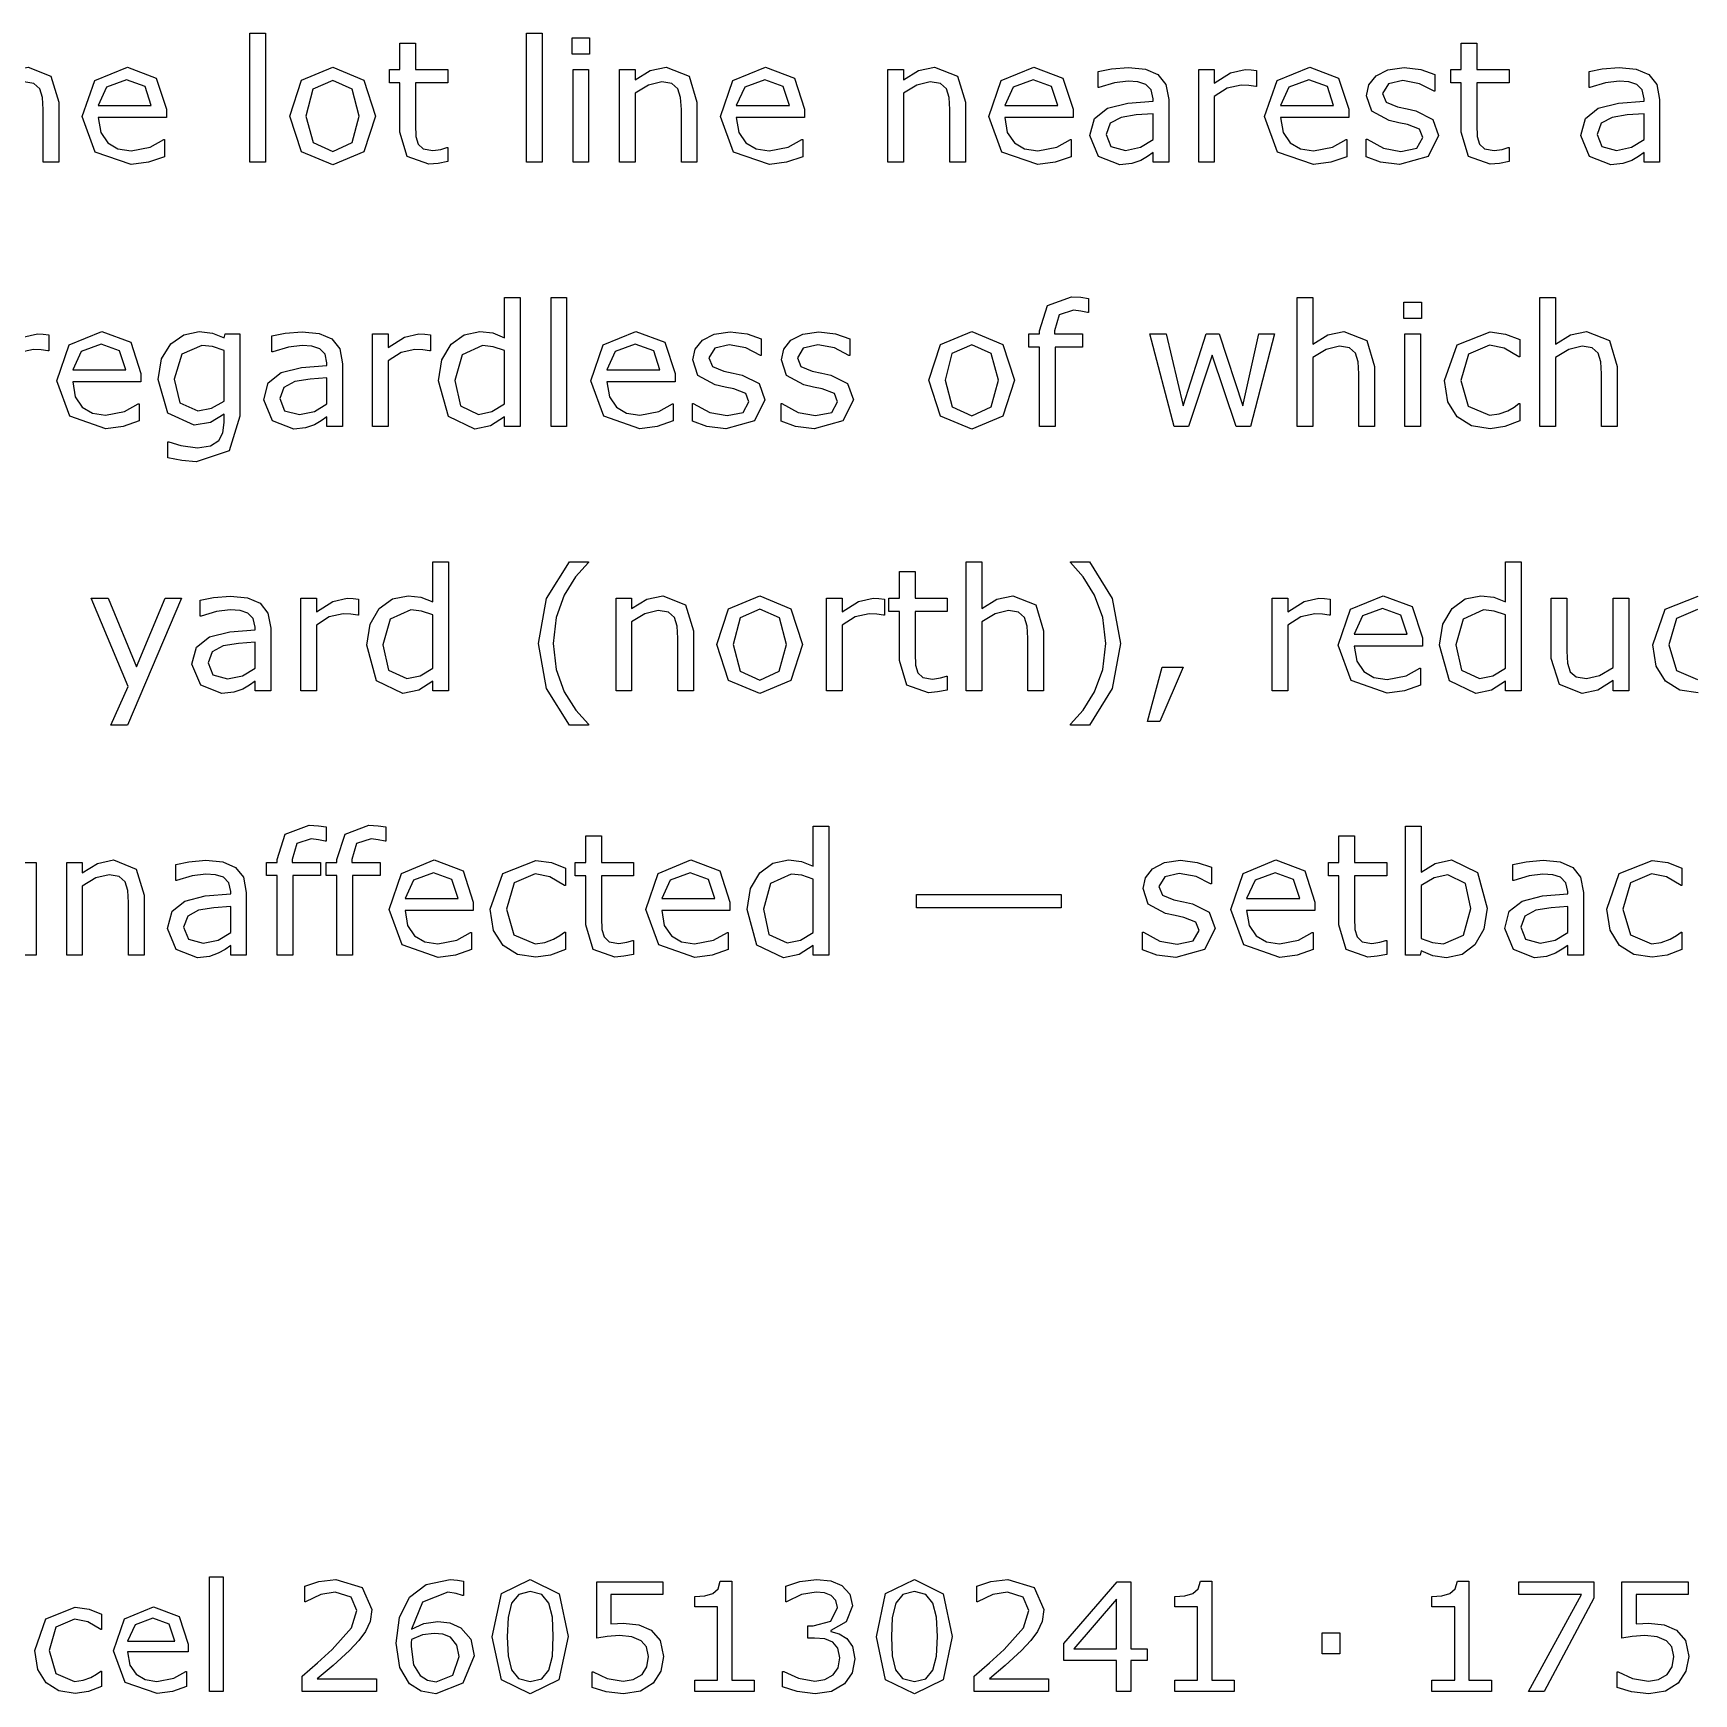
# Model space of a CAD drawing. Extents: x -1 to 182, y 89 to 480.
# Drawn here: x 47.69 to 70.96, y 90.19 to 113.46 of the extents above; entities that cross this region are included whole.
import ezdxf

# ---------------------------------------------------------------- set-up
doc = ezdxf.new("R2010")
doc.units = 0
doc.header["$MEASUREMENT"] = 0
doc.layers.add('Layer 1', color=7, linetype='Continuous')

msp = doc.modelspace()

# ---------------------------------------------------------------- linework, layer by layer
at = {"layer": 'Layer 1', "color": 7}
for points in [[(48.050516, 111.654913), (47.831926, 111.654913), (47.831926, 112.394396), (47.821475, 112.561824), (47.783105, 112.685093), (47.699388, 112.757166), (47.557537, 112.781507), (47.37034, 112.737322), (47.183142, 112.62453), (47.183142, 111.654966), (46.964551, 111.654966), (46.964551, 113.464158), (47.183142, 113.464158), (47.183142, 112.809553), (47.394755, 112.942083), (47.619162, 112.989761), (47.940072, 112.863026), (48.05053, 112.497927), (48.050516, 111.654913)], [(50.94801, 111.654913), (50.729419, 111.654913), (50.729419, 113.464105), (50.94801, 113.464105), (50.94801, 111.654913)], [(54.822188, 111.654887), (54.603597, 111.654887), (54.603597, 113.464079), (54.822188, 113.464079), (54.822188, 111.654887)], [(55.489588, 113.17108), (55.243092, 113.17108), (55.243092, 113.397801), (55.489588, 113.397801), (55.489588, 113.17108)], [(53.500177, 111.666528), (53.365301, 111.639805), (53.23624, 111.629222), (52.933933, 111.736193), (52.830452, 112.079198), (52.830452, 112.769866), (52.682785, 112.769866), (52.682785, 112.953566), (52.830452, 112.953566), (52.830452, 113.326787), (53.049042, 113.326787), (53.049042, 112.953566), (53.500177, 112.953566), (53.500177, 112.769866), (53.049042, 112.769866), (53.049042, 112.17802), (53.053699, 112.017577), (53.086253, 111.910606), (53.156019, 111.842), (53.293218, 111.821098), (53.404838, 111.836179), (53.488554, 111.862928), (53.50017, 111.862928), (53.500177, 111.666528)], [(68.376005, 111.666502), (68.241128, 111.639779), (68.112067, 111.629196), (67.80976, 111.736167), (67.706279, 112.079172), (67.706279, 112.769839), (67.558613, 112.769839), (67.558613, 112.953539), (67.706279, 112.953539), (67.706279, 113.32676), (67.92487, 113.32676), (67.92487, 112.953539), (68.376005, 112.953539), (68.376005, 112.769839), (67.92487, 112.769839), (67.92487, 112.177994), (67.929526, 112.017551), (67.962083, 111.91058), (68.031846, 111.841973), (68.169045, 111.821071), (68.280668, 111.836152), (68.364382, 111.862902), (68.375997, 111.862902), (68.376005, 111.666502)], [(49.558563, 112.281631), (48.601645, 112.281631), (48.63769, 112.072319), (48.736519, 111.926984), (48.879534, 111.84327), (49.063245, 111.815356), (49.329505, 111.867691), (49.521355, 111.972333), (49.53297, 111.972333), (49.53297, 111.73397), (49.307402, 111.656077), (49.065555, 111.624671), (48.560937, 111.799084), (48.379552, 112.296739), (48.552798, 112.802515), (49.010908, 112.989708), (49.415535, 112.836223), (49.55855, 112.400217), (49.558563, 112.281631)], [(52.487449, 112.303697), (52.32467, 111.802577), (51.88865, 111.618877), (51.450305, 111.802577), (51.288687, 112.303697), (51.450305, 112.804844), (51.88865, 112.989708), (52.32467, 112.804844), (52.487449, 112.303697), (52.487449, 112.303697)], [(55.475644, 111.654887), (55.257054, 111.654887), (55.257054, 112.953645), (55.475644, 112.953645), (55.475644, 111.654887)], [(56.994155, 111.654887), (56.775564, 111.654887), (56.775564, 112.39437), (56.765113, 112.561798), (56.726743, 112.685067), (56.643027, 112.757139), (56.501176, 112.781481), (56.313978, 112.737296), (56.12678, 112.624504), (56.12678, 111.654966), (55.90819, 111.654966), (55.90819, 112.953725), (56.12678, 112.953725), (56.12678, 112.809553), (56.338396, 112.942083), (56.5628, 112.989761), (56.88371, 112.863026), (56.994168, 112.497927), (56.994155, 111.654887)], [(58.502201, 112.281604), (57.545284, 112.281604), (57.581328, 112.072293), (57.68016, 111.926957), (57.823173, 111.843243), (58.006883, 111.81533), (58.273146, 111.867664), (58.464993, 111.972307), (58.476608, 111.972307), (58.476608, 111.733944), (58.25104, 111.656051), (58.009196, 111.624645), (57.504575, 111.799058), (57.323193, 112.296712), (57.496436, 112.802489), (57.954549, 112.989681), (58.359173, 112.836197), (58.502188, 112.40019), (58.502201, 112.281604)], [(60.756713, 111.654887), (60.53812, 111.654887), (60.53812, 112.39437), (60.527669, 112.561798), (60.489299, 112.685067), (60.405585, 112.757139), (60.263731, 112.781481), (60.076536, 112.737296), (59.889338, 112.624504), (59.889338, 111.654966), (59.670745, 111.654966), (59.670745, 112.953725), (59.889338, 112.953725), (59.889338, 112.809553), (60.100952, 112.942083), (60.325355, 112.989761), (60.646268, 112.863026), (60.756726, 112.497927), (60.756713, 111.654887)], [(62.264757, 112.281604), (61.307839, 112.281604), (61.343883, 112.072293), (61.442716, 111.926957), (61.585731, 111.843243), (61.769439, 111.81533), (62.035702, 111.867664), (62.227551, 111.972307), (62.239166, 111.972307), (62.239166, 111.733944), (62.013599, 111.656051), (61.771754, 111.624645), (61.267136, 111.799058), (61.085751, 112.296712), (61.258995, 112.802489), (61.717107, 112.989681), (62.121734, 112.836197), (62.264746, 112.40019), (62.264757, 112.281604)], [(63.605372, 111.654887), (63.387943, 111.654887), (63.387943, 111.793237), (63.308878, 111.737437), (63.213535, 111.681636), (63.087962, 111.637451), (62.921692, 111.61893), (62.624036, 111.735188), (62.501953, 112.031679), (62.564738, 112.270042), (62.746123, 112.414213), (63.030989, 112.485148), (63.387943, 112.513062), (63.387943, 112.546769), (63.361202, 112.670012), (63.286788, 112.746768), (63.175166, 112.782804), (63.039128, 112.792064), (62.847278, 112.768781), (62.628688, 112.703667), (62.617073, 112.703667), (62.617073, 112.925732), (62.801945, 112.964096), (63.040302, 112.984998), (63.278657, 112.961715), (63.455391, 112.884959), (63.567013, 112.746609), (63.605383, 112.53616), (63.605372, 111.654887)], [(64.836691, 112.715282), (64.825076, 112.715282), (64.729734, 112.731687), (64.621601, 112.737507), (64.426265, 112.692158), (64.24488, 112.577064), (64.24488, 111.654966), (64.026289, 111.654966), (64.026289, 112.953725), (64.24488, 112.953725), (64.24488, 112.761875), (64.473935, 112.909539), (64.677412, 112.953725), (64.759965, 112.950285), (64.836704, 112.939702), (64.836691, 112.715282)], [(66.129632, 112.281604), (65.172717, 112.281604), (65.208761, 112.072293), (65.307591, 111.926957), (65.450606, 111.843243), (65.634314, 111.81533), (65.900577, 111.867664), (66.092426, 111.972307), (66.104041, 111.972307), (66.104041, 111.733944), (65.878474, 111.656051), (65.636626, 111.624645), (65.132008, 111.799058), (64.950623, 112.296712), (65.12387, 112.802489), (65.581979, 112.989681), (65.986606, 112.836197), (66.129618, 112.40019), (66.129632, 112.281604)], [(67.388856, 112.029272), (67.241192, 111.737437), (66.840053, 111.623481), (66.574954, 111.657215), (66.373805, 111.73278), (66.373805, 111.978128), (66.38542, 111.978128), (66.615639, 111.853721), (66.858648, 111.808371), (67.084213, 111.854885), (67.165604, 112.001385), (67.121421, 112.117642), (66.951665, 112.185084), (66.829578, 112.209426), (66.69354, 112.239642), (66.450534, 112.372198), (66.379607, 112.588468), (66.412164, 112.739624), (66.513319, 112.866359), (66.678424, 112.952402), (66.903992, 112.984945), (67.138862, 112.955894), (67.337686, 112.887288), (67.337686, 112.653582), (67.326071, 112.653582), (67.122593, 112.75706), (66.887725, 112.800081), (66.685412, 112.753568), (66.602859, 112.617545), (66.652855, 112.496605), (66.810986, 112.430353), (66.945862, 112.402439), (67.071436, 112.376775), (67.306304, 112.257025), (67.388856, 112.029113), (67.388856, 112.029272)], [(70.486337, 111.65486), (70.268911, 111.65486), (70.268911, 111.793211), (70.189846, 111.73741), (70.094503, 111.68161), (69.968929, 111.637424), (69.80266, 111.618903), (69.505004, 111.735161), (69.382918, 112.031653), (69.445706, 112.270016), (69.627088, 112.414187), (69.911954, 112.485122), (70.268911, 112.513035), (70.268911, 112.546743), (70.242167, 112.669986), (70.167753, 112.746741), (70.056133, 112.782777), (69.920095, 112.792038), (69.728246, 112.768755), (69.509656, 112.703641), (69.49804, 112.703641), (69.49804, 112.925705), (69.682913, 112.96407), (69.92127, 112.984972), (70.159628, 112.961689), (70.336361, 112.884933), (70.447981, 112.746583), (70.486351, 112.536133), (70.486337, 111.65486)], [(49.345785, 112.449059), (49.258581, 112.715309), (48.999295, 112.8095), (48.719078, 112.706022), (48.601645, 112.449059), (49.345785, 112.449059)], [(52.261881, 112.303697), (52.163052, 112.678108), (51.88865, 112.801351), (51.611923, 112.678108), (51.514255, 112.303697), (51.613084, 111.932805), (51.88865, 111.807234), (52.161888, 111.93164), (52.261881, 112.303697), (52.261881, 112.303697)], [(58.289423, 112.449032), (58.20222, 112.715282), (57.942934, 112.809474), (57.662719, 112.705996), (57.545284, 112.449032), (58.289423, 112.449032)], [(62.051979, 112.449032), (61.964775, 112.715282), (61.705489, 112.809474), (61.425274, 112.705996), (61.307839, 112.449032), (62.051979, 112.449032)], [(65.916857, 112.449032), (65.829653, 112.715282), (65.570367, 112.809474), (65.290149, 112.705996), (65.172717, 112.449032), (65.916857, 112.449032)], [(63.387943, 111.974635), (63.387943, 112.336241), (63.151911, 112.318778), (62.937972, 112.285044), (62.785654, 112.20133), (62.72752, 112.046708), (62.794957, 111.878089), (63.000758, 111.822288), (63.21121, 111.866474), (63.387943, 111.974609), (63.387943, 111.974635)], [(70.268911, 111.974609), (70.268911, 112.336214), (70.032879, 112.318752), (69.818937, 112.285017), (69.666622, 112.201303), (69.608485, 112.046681), (69.675925, 111.878062), (69.881725, 111.822262), (70.092177, 111.866447), (70.268911, 111.974582), (70.268911, 111.974609)], [(54.516372, 107.950804), (54.297779, 107.950804), (54.297779, 108.086853), (54.101281, 107.960117), (53.879201, 107.914768), (53.509456, 108.093811), (53.373418, 108.590301), (53.419927, 108.884464), (53.547826, 109.104227), (53.731537, 109.239085), (53.950127, 109.285599), (54.131512, 109.263374), (54.297779, 109.197096), (54.297779, 109.759864), (54.516372, 109.759864), (54.516372, 107.950804)], [(55.167492, 107.950804), (54.948902, 107.950804), (54.948902, 109.759996), (55.167492, 109.759996), (55.167492, 107.950804)], [(62.480992, 109.548383), (62.469377, 109.548383), (62.375196, 109.569285), (62.272877, 109.580926), (62.06824, 109.518141), (62.005452, 109.293748), (62.005452, 109.249563), (62.399615, 109.249563), (62.399615, 109.065863), (62.012429, 109.065863), (62.012429, 107.950804), (61.793839, 107.950804), (61.793839, 109.065863), (61.646172, 109.065863), (61.646172, 109.249563), (61.793839, 109.249563), (61.793839, 109.292584), (61.908948, 109.647204), (62.241484, 109.771611), (62.372871, 109.764732), (62.481006, 109.748328), (62.480992, 109.548383)], [(66.491205, 107.950804), (66.272615, 107.950804), (66.272615, 108.690287), (66.262164, 108.857715), (66.223794, 108.980984), (66.14008, 109.053057), (65.998226, 109.077398), (65.811029, 109.033213), (65.623831, 108.920421), (65.623831, 107.950804), (65.40524, 107.950804), (65.40524, 109.759996), (65.623831, 109.759996), (65.623831, 109.105391), (65.835447, 109.237921), (66.05985, 109.285599), (66.380761, 109.158864), (66.491219, 108.793765), (66.491205, 107.950804)], [(67.14698, 109.466997), (66.900484, 109.466997), (66.900484, 109.693718), (67.14698, 109.693718), (67.14698, 109.466997)], [(69.892166, 107.950804), (69.673575, 107.950804), (69.673575, 108.690287), (69.663098, 108.857715), (69.624728, 108.980984), (69.541011, 109.053057), (69.39916, 109.077398), (69.211963, 109.033213), (69.024765, 108.920421), (69.024765, 107.950804), (68.806174, 107.950804), (68.806174, 109.759996), (69.024765, 109.759996), (69.024765, 109.105391), (69.236378, 109.237921), (69.460784, 109.285599), (69.781695, 109.158864), (69.892153, 108.793765), (69.892166, 107.950804)], [(47.908644, 109.0112), (47.897029, 109.0112), (47.801687, 109.027604), (47.693554, 109.033425), (47.498218, 108.988075), (47.316833, 108.872982), (47.316833, 107.950804), (47.098243, 107.950804), (47.098243, 109.249563), (47.316833, 109.249563), (47.316833, 109.057713), (47.545888, 109.205377), (47.749363, 109.249563), (47.831918, 109.246123), (47.908658, 109.23554), (47.908644, 109.0112)], [(49.201585, 108.577522), (48.24467, 108.577522), (48.280714, 108.36821), (48.379544, 108.222875), (48.522559, 108.139161), (48.706267, 108.111247), (48.97253, 108.163582), (49.164379, 108.268224), (49.175994, 108.268224), (49.175994, 108.029861), (48.950429, 107.951968), (48.708582, 107.920562), (48.203964, 108.094975), (48.022579, 108.592629), (48.195823, 109.098406), (48.653935, 109.285599), (49.058562, 109.132114), (49.201574, 108.696108), (49.201585, 108.577522)], [(50.586383, 108.098468), (50.436394, 107.613619), (49.974794, 107.458971), (49.772481, 107.474052), (49.57947, 107.514771), (49.57947, 107.738), (49.591085, 107.738), (49.760842, 107.68683), (49.993386, 107.65545), (50.178259, 107.682199), (50.292204, 107.7566), (50.350341, 107.865899), (50.367777, 108.008906), (50.367777, 108.127519), (50.178253, 108.008906), (49.949198, 107.970542), (49.579454, 108.13797), (49.443416, 108.612367), (49.489925, 108.90071), (49.618986, 109.111159), (49.802696, 109.239059), (50.0178, 109.285572), (50.206159, 109.262289), (50.367777, 109.193709), (50.38172, 109.24951), (50.586359, 109.24951), (50.586383, 108.098468)], [(52.025828, 107.950804), (51.808399, 107.950804), (51.808399, 108.089154), (51.729337, 108.033354), (51.633992, 107.977553), (51.508418, 107.933368), (51.342151, 107.914847), (51.044495, 108.031105), (50.922409, 108.327597), (50.985197, 108.565959), (51.166579, 108.710131), (51.451445, 108.781065), (51.808399, 108.808979), (51.808399, 108.842687), (51.781658, 108.96593), (51.707244, 109.042685), (51.595622, 109.078721), (51.459584, 109.087982), (51.267737, 109.064698), (51.049144, 108.999585), (51.037529, 108.999585), (51.037529, 109.221649), (51.222401, 109.260014), (51.460759, 109.280916), (51.699116, 109.257632), (51.87585, 109.180877), (51.987469, 109.042526), (52.025839, 108.832077), (52.025828, 107.950804)], [(53.257147, 109.0112), (53.245506, 109.0112), (53.150163, 109.027604), (53.042031, 109.033425), (52.846695, 108.988075), (52.66531, 108.872982), (52.66531, 107.950804), (52.446719, 107.950804), (52.446719, 109.249563), (52.66531, 109.249563), (52.66531, 109.057713), (52.894367, 109.205377), (53.097842, 109.249563), (53.180395, 109.246123), (53.257134, 109.23554), (53.257147, 109.0112)], [(56.687167, 108.577522), (55.73025, 108.577522), (55.766294, 108.36821), (55.865124, 108.222875), (56.008139, 108.139161), (56.191849, 108.111247), (56.45811, 108.163582), (56.649959, 108.268224), (56.661574, 108.268224), (56.661574, 108.029861), (56.436006, 107.951968), (56.194162, 107.920562), (55.689541, 108.094975), (55.508156, 108.592629), (55.681402, 109.098406), (56.139512, 109.285599), (56.544139, 109.132114), (56.687154, 108.696108), (56.687167, 108.577522)], [(57.946389, 108.325189), (57.798725, 108.033354), (57.397588, 107.919398), (57.132487, 107.953132), (56.931337, 108.028697), (56.931337, 108.274045), (56.942953, 108.274045), (57.173172, 108.149638), (57.416181, 108.104289), (57.641748, 108.150802), (57.723136, 108.297302), (57.678954, 108.41356), (57.509197, 108.481002), (57.387111, 108.505344), (57.251073, 108.535559), (57.008067, 108.668115), (56.93714, 108.884385), (56.969697, 109.035541), (57.070852, 109.162277), (57.23596, 109.248319), (57.461525, 109.280863), (57.696395, 109.251812), (57.895219, 109.183205), (57.895219, 108.949499), (57.883603, 108.949499), (57.680129, 109.052977), (57.445258, 109.095999), (57.242945, 109.049485), (57.160392, 108.913463), (57.210391, 108.792522), (57.368519, 108.72627), (57.503395, 108.698357), (57.628969, 108.672692), (57.863836, 108.552942), (57.946389, 108.32503), (57.946389, 108.325189)], [(59.187011, 108.325189), (59.039344, 108.033354), (58.638207, 107.919398), (58.373108, 107.953132), (58.171957, 108.028697), (58.171957, 108.274045), (58.183598, 108.274045), (58.413817, 108.149638), (58.656823, 108.104289), (58.882391, 108.150802), (58.963782, 108.297302), (58.919599, 108.41356), (58.74984, 108.481002), (58.627756, 108.505344), (58.491718, 108.535559), (58.248709, 108.668115), (58.177785, 108.884385), (58.21034, 109.035541), (58.311498, 109.162277), (58.476603, 109.248319), (58.70217, 109.280863), (58.937038, 109.251812), (59.135864, 109.183205), (59.135864, 108.949499), (59.124223, 108.949499), (58.920748, 109.052977), (58.68588, 109.095999), (58.483567, 109.049485), (58.401014, 108.913463), (58.45101, 108.792522), (58.60914, 108.72627), (58.744014, 108.698357), (58.869588, 108.672692), (59.104458, 108.552942), (59.187011, 108.32503), (59.187011, 108.325189)], [(61.443846, 108.599588), (61.281066, 108.098468), (60.845047, 107.914768), (60.406701, 108.098468), (60.245083, 108.599588), (60.406701, 109.100735), (60.845047, 109.285599), (61.281066, 109.100735), (61.443846, 108.599588), (61.443846, 108.599588)], [(65.09013, 109.249563), (64.751781, 107.950804), (64.549468, 107.950804), (64.215768, 108.951907), (63.884391, 107.950804), (63.683242, 107.950804), (63.341403, 109.249563), (63.569296, 109.249563), (63.807654, 108.243803), (64.132051, 109.249563), (64.312272, 109.249563), (64.64481, 108.243803), (64.870378, 109.249563), (65.09013, 109.249563)], [(67.133036, 107.950804), (66.914443, 107.950804), (66.914443, 109.249563), (67.133036, 109.249563), (67.133036, 107.950804)], [(68.52597, 108.03219), (68.317844, 107.950804), (68.109718, 107.921726), (67.851596, 107.962419), (67.650444, 108.088017), (67.519057, 108.29963), (67.472549, 108.59845), (67.646957, 109.098406), (68.109718, 109.279778), (68.328308, 109.248398), (68.52597, 109.171669), (68.52597, 108.92865), (68.514355, 108.92865), (68.30739, 109.0484), (68.100428, 109.090257), (67.80626, 108.964686), (67.699289, 108.59845), (67.803934, 108.236845), (68.100428, 108.111247), (68.235302, 108.12871), (68.35855, 108.174033), (68.44808, 108.225203), (68.514355, 108.272881), (68.52597, 108.272881), (68.52597, 108.03219)], [(48.98881, 108.74495), (48.901606, 109.0112), (48.642317, 109.105391), (48.362103, 109.001913), (48.24467, 108.74495), (48.98881, 108.74495)], [(50.367793, 108.307753), (50.367793, 109.015856), (50.205011, 109.071657), (50.056183, 109.089119), (49.772481, 108.968205), (49.669, 108.617077), (49.745737, 108.285687), (50.000374, 108.172921), (50.191059, 108.208958), (50.367793, 108.307779), (50.367793, 108.307753)], [(54.297779, 108.270553), (54.297779, 109.015856), (54.139651, 109.070493), (53.987333, 109.085574), (53.701306, 108.957675), (53.598986, 108.594905), (53.678051, 108.242586), (53.931525, 108.122836), (54.119884, 108.163529), (54.297779, 108.2705), (54.297779, 108.270553)], [(56.474389, 108.74495), (56.387185, 109.0112), (56.127899, 109.105391), (55.847682, 109.001913), (55.73025, 108.74495), (56.474389, 108.74495)], [(61.218278, 108.599588), (61.119448, 108.973999), (60.845047, 109.097242), (60.568319, 108.973999), (60.470651, 108.599588), (60.569483, 108.228696), (60.845047, 108.103124), (61.118287, 108.227531), (61.218278, 108.599588), (61.218278, 108.599588)], [(51.808399, 108.270553), (51.808399, 108.632158), (51.572368, 108.614696), (51.358428, 108.580961), (51.206113, 108.497247), (51.147976, 108.342625), (51.215413, 108.174006), (51.421214, 108.118206), (51.631666, 108.162391), (51.808399, 108.270526), (51.808399, 108.270553)], [(53.510621, 104.246642), (53.29203, 104.246642), (53.29203, 104.382691), (53.09553, 104.255955), (52.873449, 104.210606), (52.503705, 104.389649), (52.367667, 104.886139), (52.414175, 105.180302), (52.542075, 105.400065), (52.725785, 105.534923), (52.944376, 105.581437), (53.125761, 105.559212), (53.29203, 105.492934), (53.29203, 106.055702), (53.510621, 106.055702), (53.510621, 104.246642)], [(55.473289, 103.767614), (55.207026, 103.767614), (54.887278, 104.282678), (54.773332, 104.911724), (54.887278, 105.540744), (55.207026, 106.055834), (55.473289, 106.055834), (55.473289, 106.044192), (55.293066, 105.847713), (55.134938, 105.589586), (55.02099, 105.274494), (54.977971, 104.911724), (55.019828, 104.54779), (55.134938, 104.233863), (55.29423, 103.975735), (55.473289, 103.77923), (55.473289, 103.767614)], [(60.502044, 104.258257), (60.36717, 104.231534), (60.238106, 104.220951), (59.935802, 104.327922), (59.832318, 104.670927), (59.832318, 105.361595), (59.684654, 105.361595), (59.684654, 105.545295), (59.832318, 105.545295), (59.832318, 105.918516), (60.050911, 105.918516), (60.050911, 105.545295), (60.502044, 105.545295), (60.502044, 105.361595), (60.050911, 105.361595), (60.050911, 104.769749), (60.055568, 104.609306), (60.088125, 104.502335), (60.157887, 104.433729), (60.29509, 104.412827), (60.406709, 104.427908), (60.490426, 104.454657), (60.502041, 104.454657), (60.502044, 104.258257)], [(61.851959, 104.246616), (61.633369, 104.246616), (61.633369, 104.986099), (61.622891, 105.153527), (61.584522, 105.276796), (61.500808, 105.348868), (61.358954, 105.37321), (61.171756, 105.329025), (60.984559, 105.216233), (60.984559, 104.246642), (60.765968, 104.246642), (60.765968, 106.055834), (60.984559, 106.055834), (60.984559, 105.401229), (61.196175, 105.533759), (61.420578, 105.581437), (61.741488, 105.454702), (61.851946, 105.089603), (61.851959, 104.246616)], [(62.928638, 104.911698), (62.814692, 104.282652), (62.494944, 103.767588), (62.228681, 103.767588), (62.228681, 103.77923), (62.40774, 103.975735), (62.567032, 104.233863), (62.68098, 104.54779), (62.723999, 104.911724), (62.68098, 105.274494), (62.567032, 105.589586), (62.40774, 105.847713), (62.228681, 106.044192), (62.228681, 106.055834), (62.494944, 106.055834), (62.814692, 105.540744), (62.928638, 104.911724), (62.928638, 104.911698)], [(68.545729, 104.246642), (68.327139, 104.246642), (68.327139, 104.382691), (68.130638, 104.255955), (67.908561, 104.210606), (67.538817, 104.389649), (67.402779, 104.886139), (67.449287, 105.180302), (67.577186, 105.400065), (67.760894, 105.534923), (67.979485, 105.581437), (68.16087, 105.559212), (68.327139, 105.492934), (68.327139, 106.055702), (68.545729, 106.055702), (68.545729, 104.246642)], [(49.771317, 105.545401), (49.013226, 103.767614), (48.779519, 103.767614), (49.021364, 104.309428), (48.503956, 105.545401), (48.74115, 105.545401), (49.139961, 104.582662), (49.542262, 105.545401), (49.771317, 105.545401)], [(51.020077, 104.246642), (50.802648, 104.246642), (50.802648, 104.384992), (50.723585, 104.329192), (50.62824, 104.273391), (50.502666, 104.229206), (50.3364, 104.210685), (50.038744, 104.326943), (49.916657, 104.623435), (49.979446, 104.861797), (50.160828, 105.005969), (50.445694, 105.076903), (50.802648, 105.104817), (50.802648, 105.138525), (50.775907, 105.261768), (50.701493, 105.338523), (50.58987, 105.374559), (50.453832, 105.38382), (50.261986, 105.360536), (50.043393, 105.295423), (50.031777, 105.295423), (50.031777, 105.517487), (50.21665, 105.555852), (50.455007, 105.576754), (50.693365, 105.55347), (50.870098, 105.476715), (50.981718, 105.338364), (51.020088, 105.127915), (51.020077, 104.246642)], [(52.251396, 105.307038), (52.239781, 105.307038), (52.144438, 105.323442), (52.036306, 105.329263), (51.84097, 105.283913), (51.659585, 105.16882), (51.659585, 104.246642), (51.440994, 104.246642), (51.440994, 105.545401), (51.659585, 105.545401), (51.659585, 105.353551), (51.888642, 105.501215), (52.092117, 105.545401), (52.17467, 105.541961), (52.251409, 105.531378), (52.251396, 105.307038)], [(56.945289, 104.246642), (56.726698, 104.246642), (56.726698, 104.986125), (56.716247, 105.153553), (56.677878, 105.276822), (56.594161, 105.348895), (56.45231, 105.373236), (56.265112, 105.329051), (56.077914, 105.216259), (56.077914, 104.246642), (55.859324, 104.246642), (55.859324, 105.545401), (56.077914, 105.545401), (56.077914, 105.401229), (56.289531, 105.533759), (56.513934, 105.581437), (56.834844, 105.454702), (56.945302, 105.089603), (56.945289, 104.246642)], [(58.473102, 104.895426), (58.31032, 104.394306), (57.874301, 104.210606), (57.435955, 104.394306), (57.274338, 104.895426), (57.435955, 105.396573), (57.874301, 105.581437), (58.31032, 105.396573), (58.473102, 104.895426), (58.473102, 104.895426)], [(59.621866, 105.307038), (59.610251, 105.307038), (59.514908, 105.323442), (59.406776, 105.329263), (59.211437, 105.283913), (59.030055, 105.16882), (59.030055, 104.246642), (58.811464, 104.246642), (58.811464, 105.545401), (59.030055, 105.545401), (59.030055, 105.353551), (59.25911, 105.501215), (59.462585, 105.545401), (59.545137, 105.541961), (59.621877, 105.531378), (59.621866, 105.307038)], [(65.867991, 105.307011), (65.856376, 105.307011), (65.761033, 105.323415), (65.652901, 105.329236), (65.457564, 105.283887), (65.276179, 105.168793), (65.276179, 104.246642), (65.057589, 104.246642), (65.057589, 105.545401), (65.276179, 105.545401), (65.276179, 105.353551), (65.505234, 105.501215), (65.708709, 105.545401), (65.791264, 105.541961), (65.868004, 105.531378), (65.867991, 105.307011)], [(67.160931, 104.873333), (66.204014, 104.873333), (66.240061, 104.664022), (66.33889, 104.518686), (66.481905, 104.434972), (66.665613, 104.407059), (66.931876, 104.459393), (67.123725, 104.564036), (67.135341, 104.564036), (67.135341, 104.325673), (66.909776, 104.24778), (66.667928, 104.216374), (66.16331, 104.390787), (65.981925, 104.888441), (66.155169, 105.394218), (66.613281, 105.58141), (67.017908, 105.427926), (67.160921, 104.991919), (67.160931, 104.873333)], [(70.052612, 104.246642), (69.834021, 104.246642), (69.834021, 104.390813), (69.622408, 104.257119), (69.399166, 104.210606), (69.080581, 104.335013), (68.966633, 104.702439), (68.966633, 105.545401), (69.185224, 105.545401), (69.185224, 104.805918), (69.194537, 104.636161), (69.234069, 104.516384), (69.31546, 104.441984), (69.4608, 104.4187), (69.645672, 104.462886), (69.834032, 104.575677), (69.834032, 105.545374), (70.052622, 105.545374), (70.052612, 104.246642)], [(71.02697, 104.217564), (70.768846, 104.258257), (70.567697, 104.383855), (70.43631, 104.595468), (70.389802, 104.894288), (70.564209, 105.394244), (71.02697, 105.575616)], [(53.29203, 104.566391), (53.29203, 105.311694), (53.133899, 105.366331), (52.981584, 105.381412), (52.695554, 105.253513), (52.593235, 104.890743), (52.6723, 104.538424), (52.925773, 104.418674), (53.114132, 104.459367), (53.29203, 104.566338), (53.29203, 104.566391)], [(58.247535, 104.895426), (58.148702, 105.269837), (57.874301, 105.39308), (57.597573, 105.269837), (57.499905, 104.895426), (57.598737, 104.524534), (57.874301, 104.398962), (58.147541, 104.523369), (58.247535, 104.895426), (58.247535, 104.895426)], [(66.948154, 105.040761), (66.86095, 105.307011), (66.601664, 105.401203), (66.321449, 105.297724), (66.204014, 105.040761), (66.948154, 105.040761)], [(68.327139, 104.566391), (68.327139, 105.311694), (68.169008, 105.366331), (68.016693, 105.381412), (67.730663, 105.253513), (67.628346, 104.890743), (67.707409, 104.538424), (67.960882, 104.418674), (68.149244, 104.459367), (68.327139, 104.566338), (68.327139, 104.566391)], [(71.017678, 105.386095), (70.723512, 105.260524), (70.616541, 104.894288), (70.721186, 104.532683), (71.017678, 104.407085)], [(50.802648, 104.566391), (50.802648, 104.927996), (50.566616, 104.910534), (50.352677, 104.876799), (50.200362, 104.793085), (50.142225, 104.638463), (50.209662, 104.469844), (50.415463, 104.414044), (50.625917, 104.458229), (50.802648, 104.566364), (50.802648, 104.566391)], [(63.807654, 104.577979), (63.479767, 103.816404), (63.31001, 103.816404), (63.512321, 104.577979), (63.807654, 104.577979)], [(51.796792, 102.140006), (51.785177, 102.140006), (51.690998, 102.160908), (51.588679, 102.172549), (51.38404, 102.109764), (51.321252, 101.885371), (51.321252, 101.841186), (51.715414, 101.841186), (51.715414, 101.657486), (51.328229, 101.657486), (51.328229, 100.54248), (51.109638, 100.54248), (51.109638, 101.657539), (50.961972, 101.657539), (50.961972, 101.841239), (51.109638, 101.841239), (51.109638, 101.88426), (51.224748, 102.23888), (51.557283, 102.363287), (51.688673, 102.356408), (51.796805, 102.340004), (51.796792, 102.140006)], [(52.633948, 102.140006), (52.622333, 102.140006), (52.528152, 102.160908), (52.425833, 102.172549), (52.221194, 102.109764), (52.158408, 101.885371), (52.158408, 101.841186), (52.552568, 101.841186), (52.552568, 101.657486), (52.165382, 101.657486), (52.165382, 100.54248), (51.946792, 100.54248), (51.946792, 101.657539), (51.799128, 101.657539), (51.799128, 101.841239), (51.946792, 101.841239), (51.946792, 101.88426), (52.061901, 102.23888), (52.39444, 102.363287), (52.525827, 102.356408), (52.633959, 102.340004), (52.633948, 102.140006)], [(56.105825, 100.554042), (55.970951, 100.527319), (55.841888, 100.516736), (55.53958, 100.623707), (55.436099, 100.966712), (55.436099, 101.65738), (55.288436, 101.65738), (55.288436, 101.84108), (55.436099, 101.84108), (55.436099, 102.214301), (55.65469, 102.214301), (55.65469, 101.84108), (56.105825, 101.84108), (56.105825, 101.65738), (55.65469, 101.65738), (55.65469, 101.065534), (55.659346, 100.905091), (55.691903, 100.79812), (55.761666, 100.729514), (55.898866, 100.708612), (56.010488, 100.723693), (56.094205, 100.750442), (56.10582, 100.750442), (56.105825, 100.554042)], [(58.841701, 100.542427), (58.62311, 100.542427), (58.62311, 100.678476), (58.426612, 100.55174), (58.204532, 100.506391), (57.834788, 100.685434), (57.69875, 101.181924), (57.745258, 101.476088), (57.873157, 101.69585), (58.056865, 101.830708), (58.275459, 101.877222), (58.456841, 101.854997), (58.62311, 101.788719), (58.62311, 102.351487), (58.841701, 102.351487), (58.841701, 100.542427)], [(66.660983, 100.554042), (66.526106, 100.527319), (66.397045, 100.516736), (66.094738, 100.623707), (65.991257, 100.966712), (65.991257, 101.65738), (65.843591, 101.65738), (65.843591, 101.84108), (65.991257, 101.84108), (65.991257, 102.214301), (66.209848, 102.214301), (66.209848, 101.84108), (66.660983, 101.84108), (66.660983, 101.65738), (66.209848, 101.65738), (66.209848, 101.065534), (66.214504, 100.905091), (66.247059, 100.79812), (66.316821, 100.729514), (66.454023, 100.708612), (66.565643, 100.723693), (66.64936, 100.750442), (66.660975, 100.750442), (66.660983, 100.554042)], [(68.067871, 101.201689), (68.021363, 100.908689), (67.898115, 100.690091), (67.71673, 100.55174), (67.499301, 100.506391), (67.30629, 100.533114), (67.143511, 100.602884), (67.129567, 100.542427), (66.924928, 100.542427), (66.924928, 102.351619), (67.143521, 102.351619), (67.143521, 101.705137), (67.338858, 101.828406), (67.5714, 101.877222), (67.934169, 101.700507), (68.067882, 101.201689), (68.067871, 101.201689)], [(47.730765, 100.542427), (47.512174, 100.542427), (47.512174, 100.686598), (47.300561, 100.552905), (47.077319, 100.506391), (46.758732, 100.630798), (46.644787, 100.998224), (46.644787, 101.841186), (46.863377, 101.841186), (46.863377, 101.101703), (46.872691, 100.931946), (46.912222, 100.812169), (46.993613, 100.737769), (47.138954, 100.714485), (47.323826, 100.758671), (47.512185, 100.871463), (47.512185, 101.841159), (47.730776, 101.841159), (47.730765, 100.542427)], [(49.24695, 100.542427), (49.028359, 100.542427), (49.028359, 101.28191), (49.017882, 101.449338), (48.979512, 101.572607), (48.895795, 101.64468), (48.753945, 101.669021), (48.566747, 101.624836), (48.379549, 101.512044), (48.379549, 100.54248), (48.160958, 100.54248), (48.160958, 101.841239), (48.379549, 101.841239), (48.379549, 101.697067), (48.591165, 101.829597), (48.815569, 101.877275), (49.136479, 101.75054), (49.246937, 101.385441), (49.24695, 100.542427)], [(50.677092, 100.542427), (50.459666, 100.542427), (50.459666, 100.680778), (50.380601, 100.624977), (50.285258, 100.569176), (50.159685, 100.524991), (49.993415, 100.50647), (49.695759, 100.622728), (49.573673, 100.91922), (49.636461, 101.157583), (49.817846, 101.301754), (50.102712, 101.372689), (50.459666, 101.400602), (50.459666, 101.43431), (50.432922, 101.557553), (50.358508, 101.634308), (50.246888, 101.670344), (50.11085, 101.679605), (49.919001, 101.656322), (49.700411, 101.591208), (49.688769, 101.591208), (49.688769, 101.813272), (49.873641, 101.851637), (50.111999, 101.872539), (50.350356, 101.849255), (50.52709, 101.7725), (50.638709, 101.634149), (50.677079, 101.4237), (50.677092, 100.542427)], [(53.859454, 101.169145), (52.902537, 101.169145), (52.938581, 100.959833), (53.037411, 100.814498), (53.180426, 100.730784), (53.364137, 100.70287), (53.630397, 100.755205), (53.822246, 100.859847), (53.833861, 100.859847), (53.833861, 100.621484), (53.608294, 100.543591), (53.366449, 100.512185), (52.861828, 100.686598), (52.680444, 101.184253), (52.85369, 101.690029), (53.311799, 101.877222), (53.716426, 101.723737), (53.859441, 101.287731), (53.859454, 101.169145)], [(55.151233, 100.623813), (54.943107, 100.542427), (54.734981, 100.513349), (54.476856, 100.554042), (54.275707, 100.67964), (54.14432, 100.891253), (54.097812, 101.190073), (54.27222, 101.690029), (54.734981, 101.871401), (54.953571, 101.840021), (55.151233, 101.763292), (55.151233, 101.520273), (55.139618, 101.520273), (54.932653, 101.640023), (54.725689, 101.68188), (54.431523, 101.556309), (54.324552, 101.190073), (54.429197, 100.828468), (54.725689, 100.70287), (54.860565, 100.720333), (54.983813, 100.765656), (55.073343, 100.816826), (55.139618, 100.864504), (55.151233, 100.864504), (55.151233, 100.623813)], [(57.456905, 101.169145), (56.499988, 101.169145), (56.536032, 100.959833), (56.634861, 100.814498), (56.777876, 100.730784), (56.961587, 100.70287), (57.227847, 100.755205), (57.419697, 100.859847), (57.431312, 100.859847), (57.431312, 100.621484), (57.205744, 100.543591), (56.963897, 100.512185), (56.459279, 100.686598), (56.277894, 101.184253), (56.45114, 101.690029), (56.90925, 101.877222), (57.313877, 101.723737), (57.456892, 101.287731), (57.456905, 101.169145)], [(64.255317, 100.916812), (64.107651, 100.624977), (63.706514, 100.511021), (63.441415, 100.544755), (63.240263, 100.62032), (63.240263, 100.865668), (63.251878, 100.865668), (63.482097, 100.741261), (63.725104, 100.695912), (63.950671, 100.742425), (64.032062, 100.888925), (63.98788, 101.005183), (63.818123, 101.072625), (63.696037, 101.096967), (63.559999, 101.127182), (63.31699, 101.259738), (63.246066, 101.476008), (63.27862, 101.627164), (63.379778, 101.7539), (63.544883, 101.839942), (63.770451, 101.872486), (64.005321, 101.843435), (64.204144, 101.774828), (64.204144, 101.541122), (64.192529, 101.541122), (63.989052, 101.6446), (63.754184, 101.687622), (63.551871, 101.641108), (63.469318, 101.505086), (63.519314, 101.384145), (63.677444, 101.317893), (63.812318, 101.28998), (63.937892, 101.264315), (64.172762, 101.144565), (64.255315, 100.916653), (64.255317, 100.916812)], [(65.655231, 101.169145), (64.698314, 101.169145), (64.734358, 100.959833), (64.833188, 100.814498), (64.976203, 100.730784), (65.159913, 100.70287), (65.426174, 100.755205), (65.618023, 100.859847), (65.629638, 100.859847), (65.629638, 100.621484), (65.404071, 100.543591), (65.162223, 100.512185), (64.657605, 100.686598), (64.47622, 101.184253), (64.649467, 101.690029), (65.107576, 101.877222), (65.512203, 101.723737), (65.655218, 101.287731), (65.655231, 101.169145)], [(69.417769, 100.54248), (69.20034, 100.54248), (69.20034, 100.68083), (69.121274, 100.62503), (69.025932, 100.569229), (68.900358, 100.525044), (68.734089, 100.506523), (68.436433, 100.622781), (68.314349, 100.919273), (68.377135, 101.157635), (68.558519, 101.301807), (68.843385, 101.372741), (69.20034, 101.400655), (69.20034, 101.434363), (69.173598, 101.557606), (69.099184, 101.634361), (68.987562, 101.670397), (68.851524, 101.679658), (68.659675, 101.656374), (68.441084, 101.591261), (68.429469, 101.591261), (68.429469, 101.813325), (68.614341, 101.85169), (68.852699, 101.872592), (69.091056, 101.849308), (69.267787, 101.772553), (69.379409, 101.634202), (69.417779, 101.423753), (69.417769, 100.54248)], [(70.799077, 100.623866), (70.590951, 100.54248), (70.382824, 100.513402), (70.1247, 100.554095), (69.923551, 100.679693), (69.792164, 100.891306), (69.745656, 101.190126), (69.920064, 101.690082), (70.382824, 101.871454), (70.601415, 101.840074), (70.799077, 101.763345), (70.799077, 101.520326), (70.787462, 101.520326), (70.580497, 101.640076), (70.373532, 101.681933), (70.079366, 101.556362), (69.972395, 101.190126), (70.077041, 100.828521), (70.373532, 100.702923), (70.508409, 100.720386), (70.631657, 100.765709), (70.721186, 100.816879), (70.787462, 100.864557), (70.799077, 100.864557), (70.799077, 100.623866)], [(53.646677, 101.336573), (53.559473, 101.602823), (53.300187, 101.697014), (53.01997, 101.593536), (52.902537, 101.336573), (53.646677, 101.336573)], [(57.244127, 101.336573), (57.156923, 101.602823), (56.897637, 101.697014), (56.61742, 101.593536), (56.499988, 101.336573), (57.244127, 101.336573)], [(58.62311, 100.862176), (58.62311, 101.607479), (58.464979, 101.662116), (58.312664, 101.677197), (58.026637, 101.549298), (57.924317, 101.186528), (58.003383, 100.834209), (58.256853, 100.714459), (58.445215, 100.755152), (58.62311, 100.862123), (58.62311, 100.862176)], [(65.442454, 101.336573), (65.35525, 101.602823), (65.095964, 101.697014), (64.815747, 101.593536), (64.698314, 101.336573), (65.442454, 101.336573)], [(67.842304, 101.195868), (67.765564, 101.548186), (67.517906, 101.669101), (67.324893, 101.627244), (67.143511, 101.521437), (67.143511, 100.777297), (67.302803, 100.719169), (67.455118, 100.702764), (67.738822, 100.821377), (67.842304, 101.195762), (67.842304, 101.195868)], [(62.097312, 101.207509), (60.071858, 101.207509), (60.071858, 101.393538), (62.097312, 101.393538), (62.097312, 101.207509)], [(50.459666, 100.862176), (50.459666, 101.223781), (50.223634, 101.206319), (50.009692, 101.172584), (49.857377, 101.08887), (49.79924, 100.934248), (49.86668, 100.765629), (50.072481, 100.709829), (50.282933, 100.754014), (50.459666, 100.862149), (50.459666, 100.862176)], [(69.20034, 100.862229), (69.20034, 101.223834), (68.964308, 101.206372), (68.750369, 101.172637), (68.598051, 101.088923), (68.539917, 100.934301), (68.607354, 100.765682), (68.813154, 100.709882), (69.023606, 100.754067), (69.20034, 100.862202), (69.20034, 100.862229)], [(50.355519, 90.223743), (50.161217, 90.223743), (50.161217, 91.831905), (50.355519, 91.831905), (50.355519, 90.223743)], [(52.501123, 90.223743), (51.459327, 90.223743), (51.459327, 90.439749), (51.676367, 90.625777), (51.879972, 90.810773), (52.151788, 91.115679), (52.225171, 91.36063), (52.145589, 91.54769), (51.925448, 91.615899), (51.721841, 91.582826), (51.507902, 91.481544), (51.497557, 91.481544), (51.497557, 91.698582), (51.692893, 91.764727), (51.930605, 91.794705), (52.30164, 91.679981), (52.435998, 91.370948), (52.413271, 91.206616), (52.348157, 91.062974), (52.253073, 90.936874), (52.121814, 90.799423), (51.893405, 90.588576), (51.673264, 90.400484), (52.50112, 90.400484), (52.501123, 90.223743)], [(53.869512, 90.722932), (53.714482, 90.339498), (53.336213, 90.191702), (53.129507, 90.226839), (52.965175, 90.331217), (52.827716, 90.558599), (52.780173, 90.899673), (52.823583, 91.262443), (52.964143, 91.543562), (53.198754, 91.725463), (53.533615, 91.791609), (53.635935, 91.786317), (53.719652, 91.767796), (53.719652, 91.570391), (53.709307, 91.570391), (53.621457, 91.599336), (53.502601, 91.613889), (53.148102, 91.474374), (52.994107, 91.099195), (53.164639, 91.178782), (53.359975, 91.206669), (53.532573, 91.188148), (53.686571, 91.115811), (53.822995, 90.956638), (53.869504, 90.723064), (53.869512, 90.722932)], [(55.19036, 90.993785), (55.060135, 90.385033), (54.658093, 90.191755), (54.252951, 90.388128), (54.125826, 90.991695), (54.255017, 91.597352), (54.658093, 91.793726), (55.062201, 91.594256), (55.19036, 90.993785), (55.19036, 90.993785)], [(56.525676, 90.712666), (56.486404, 90.506979), (56.378917, 90.341615), (56.201149, 90.229987), (55.963437, 90.191755), (55.720561, 90.218637), (55.523155, 90.28166), (55.523155, 90.499756), (55.537628, 90.499756), (55.736065, 90.40776), (55.959307, 90.37056), (56.100901, 90.391198), (56.22389, 90.463535), (56.292102, 90.570003), (56.315862, 90.713671), (56.287956, 90.848027), (56.212508, 90.935868), (56.081251, 90.990637), (55.909685, 91.007041), (55.733986, 90.994606), (55.58929, 90.969735), (55.58929, 91.762452), (56.515331, 91.762452), (56.515331, 91.581583), (55.788762, 91.581583), (55.788762, 91.1723), (55.879713, 91.17865), (55.960328, 91.181295), (56.179435, 91.1596), (56.352033, 91.085172), (56.480192, 90.938408), (56.525666, 90.713116), (56.525676, 90.712666)], [(57.795884, 90.223796), (56.96286, 90.223796), (56.96286, 90.380879), (57.283254, 90.380879), (57.283254, 91.412356), (56.96286, 91.412356), (56.96286, 91.552902), (57.102385, 91.563221), (57.215039, 91.595262), (57.289453, 91.660376), (57.321494, 91.767849), (57.481691, 91.767849), (57.481691, 90.380852), (57.795884, 90.380852), (57.795884, 90.223796)], [(59.093994, 90.96484), (59.175642, 90.853212), (59.20768, 90.679593), (59.16944, 90.486315), (59.061953, 90.33336), (58.87902, 90.22586), (58.649577, 90.191755), (58.397395, 90.222764), (58.19379, 90.28891), (58.19379, 90.504915), (58.209295, 90.504915), (58.416, 90.408792), (58.645441, 90.37056), (58.783934, 90.392256), (58.90279, 90.456338), (58.973069, 90.556588), (58.996828, 90.695071), (58.969957, 90.831517), (58.89761, 90.917294), (58.784956, 90.960712), (58.642327, 90.973148), (58.54931, 90.973148), (58.54931, 91.14473), (58.621658, 91.14473), (58.871771, 91.209844), (58.965822, 91.402063), (58.942062, 91.499218), (58.875917, 91.56846), (58.780831, 91.605686), (58.66611, 91.616005), (58.457338, 91.580869), (58.248564, 91.48165), (58.238219, 91.48165), (58.238219, 91.697656), (58.433555, 91.763801), (58.671267, 91.79481), (58.869704, 91.774173), (59.024734, 91.708027), (59.137388, 91.588118), (59.175628, 91.423812), (59.084678, 91.199525), (58.871771, 91.079643), (58.871771, 91.06509), (58.985459, 91.029954), (59.093981, 90.96484), (59.093994, 90.96484)], [(60.572971, 90.993785), (60.442745, 90.385033), (60.040704, 90.191755), (59.635561, 90.388128), (59.508437, 90.991695), (59.637627, 91.597352), (60.040704, 91.793726), (60.444812, 91.594256), (60.572971, 90.993785), (60.572971, 90.993785)], [(61.92069, 90.223796), (60.878895, 90.223796), (60.878895, 90.439801), (61.095935, 90.62583), (61.299539, 90.810826), (61.571359, 91.115732), (61.644738, 91.360683), (61.565157, 91.547743), (61.345016, 91.615952), (61.141411, 91.582879), (60.927469, 91.481597), (60.917124, 91.481597), (60.917124, 91.698634), (61.112461, 91.76478), (61.350173, 91.794757), (61.721208, 91.680034), (61.855568, 91.371001), (61.832841, 91.206669), (61.767727, 91.063027), (61.672644, 90.936926), (61.541387, 90.799476), (61.312975, 90.588629), (61.092834, 90.400537), (61.92069, 90.400537), (61.92069, 90.223796)], [(64.524145, 90.223796), (63.691124, 90.223796), (63.691124, 90.380879), (64.011515, 90.380879), (64.011515, 91.412356), (63.691124, 91.412356), (63.691124, 91.552902), (63.830649, 91.563221), (63.943303, 91.595262), (64.017717, 91.660376), (64.049755, 91.767849), (64.209952, 91.767849), (64.209952, 90.380852), (64.524145, 90.380852), (64.524145, 90.223796)], [(68.128056, 90.223796), (67.295032, 90.223796), (67.295032, 90.380879), (67.615427, 90.380879), (67.615427, 91.412356), (67.295032, 91.412356), (67.295032, 91.552902), (67.434558, 91.563221), (67.547212, 91.595262), (67.621626, 91.660376), (67.653667, 91.767849), (67.813864, 91.767849), (67.813864, 90.380852), (68.128056, 90.380852), (68.128056, 90.223796)], [(69.565692, 91.532238), (68.869095, 90.223796), (68.647919, 90.223796), (69.388958, 91.581848), (68.512527, 91.581848), (68.512527, 91.762716), (69.565692, 91.762716), (69.565692, 91.532238)], [(70.894808, 90.712666), (70.855534, 90.506979), (70.748047, 90.341615), (70.570282, 90.229987), (70.33257, 90.191755), (70.08969, 90.218637), (69.892288, 90.28166), (69.892288, 90.499756), (69.90676, 90.499756), (70.105198, 90.40776), (70.328439, 90.37056), (70.470034, 90.391198), (70.593022, 90.463535), (70.661237, 90.570003), (70.684997, 90.713671), (70.657091, 90.848027), (70.581643, 90.935868), (70.450386, 90.990637), (70.27882, 91.007041), (70.103121, 90.994606), (69.958428, 90.969735), (69.958428, 91.762452), (70.884469, 91.762452), (70.884469, 91.581583), (70.157897, 91.581583), (70.157897, 91.1723), (70.248848, 91.17865), (70.329463, 91.181295), (70.54857, 91.1596), (70.721171, 91.085172), (70.849327, 90.938408), (70.894803, 90.713116), (70.894808, 90.712666)], [(54.918543, 90.524547), (54.967118, 90.720921), (54.980559, 90.993785), (54.967118, 91.266623), (54.917509, 91.462997), (54.81829, 91.582879), (54.658093, 91.623202), (54.496864, 91.582879), (54.396611, 91.460933), (54.348036, 91.261464), (54.335627, 90.991695), (54.347004, 90.721953), (54.395579, 90.527643), (54.491697, 90.404665), (54.658096, 90.362279), (54.819327, 90.402601), (54.918546, 90.524547), (54.918543, 90.524547)], [(60.301154, 90.524547), (60.349729, 90.720921), (60.363169, 90.993785), (60.349729, 91.266623), (60.300119, 91.462997), (60.200901, 91.582879), (60.040704, 91.623202), (59.879475, 91.582879), (59.779222, 91.460933), (59.730647, 91.261464), (59.718238, 90.991695), (59.729615, 90.721953), (59.77819, 90.527643), (59.874307, 90.404665), (60.040706, 90.362279), (60.201938, 90.402601), (60.301157, 90.524547), (60.301154, 90.524547)], [(62.874636, 90.822203), (62.874636, 91.516734), (62.27829, 90.822203), (62.874636, 90.822203)], [(48.649165, 90.295948), (48.464163, 90.223611), (48.279164, 90.197682), (48.04972, 90.233877), (47.87092, 90.345478), (47.754131, 90.533596), (47.712789, 90.799211), (47.867819, 91.243631), (48.279164, 91.404842), (48.473466, 91.376954), (48.649165, 91.308745), (48.649165, 91.092739), (48.638819, 91.092739), (48.454852, 91.199181), (48.270885, 91.236382), (48.0094, 91.124754), (47.914317, 90.799211), (48.007334, 90.477769), (48.270885, 90.366168), (48.390773, 90.381778), (48.500326, 90.422074), (48.579907, 90.467556), (48.638819, 90.509916), (48.649165, 90.509916), (48.649165, 90.295948)], [(49.864593, 90.78069), (49.014001, 90.78069), (49.046039, 90.594635), (49.133889, 90.465466), (49.261013, 90.391039), (49.424311, 90.366168), (49.660988, 90.412655), (49.83152, 90.505683), (49.841865, 90.505683), (49.841865, 90.293805), (49.641359, 90.224563), (49.426385, 90.19665), (48.977835, 90.351695), (48.816606, 90.794025), (48.970601, 91.243631), (49.37781, 91.410027), (49.737477, 91.273582), (49.864601, 90.886021), (49.864593, 90.78069)], [(49.675458, 90.92965), (49.597943, 91.16632), (49.367468, 91.250034), (49.118387, 91.158038), (49.014001, 90.92965), (49.675458, 90.92965)], [(53.659705, 90.71473), (53.630768, 90.873876), (53.537751, 90.98344), (53.43233, 91.026858), (53.311408, 91.037177), (53.14811, 91.01654), (52.99308, 90.952457), (52.989985, 90.908008), (52.988926, 90.855303), (53.021999, 90.596937), (53.115016, 90.448109), (53.217336, 90.380905), (53.338258, 90.360268), (53.573901, 90.451231), (53.659684, 90.714783), (53.659705, 90.71473)], [(66.002089, 90.75193), (65.755077, 90.75193), (65.755077, 91.044427), (66.002089, 91.044427), (66.002089, 90.75193)]]:
    msp.add_lwpolyline(points, dxfattribs=at)
msp.add_lwpolyline([(63.301483, 90.656839), (63.073074, 90.656839), (63.073074, 90.223743), (62.874636, 90.223743), (62.874636, 90.656786), (62.13773, 90.656786), (62.13773, 90.894514), (62.882905, 91.762664), (63.073074, 91.762664), (63.073074, 90.82215), (63.301483, 90.82215), (63.301483, 90.656839)], close=True, dxfattribs=at)

doc.saveas('drawing.dxf')
